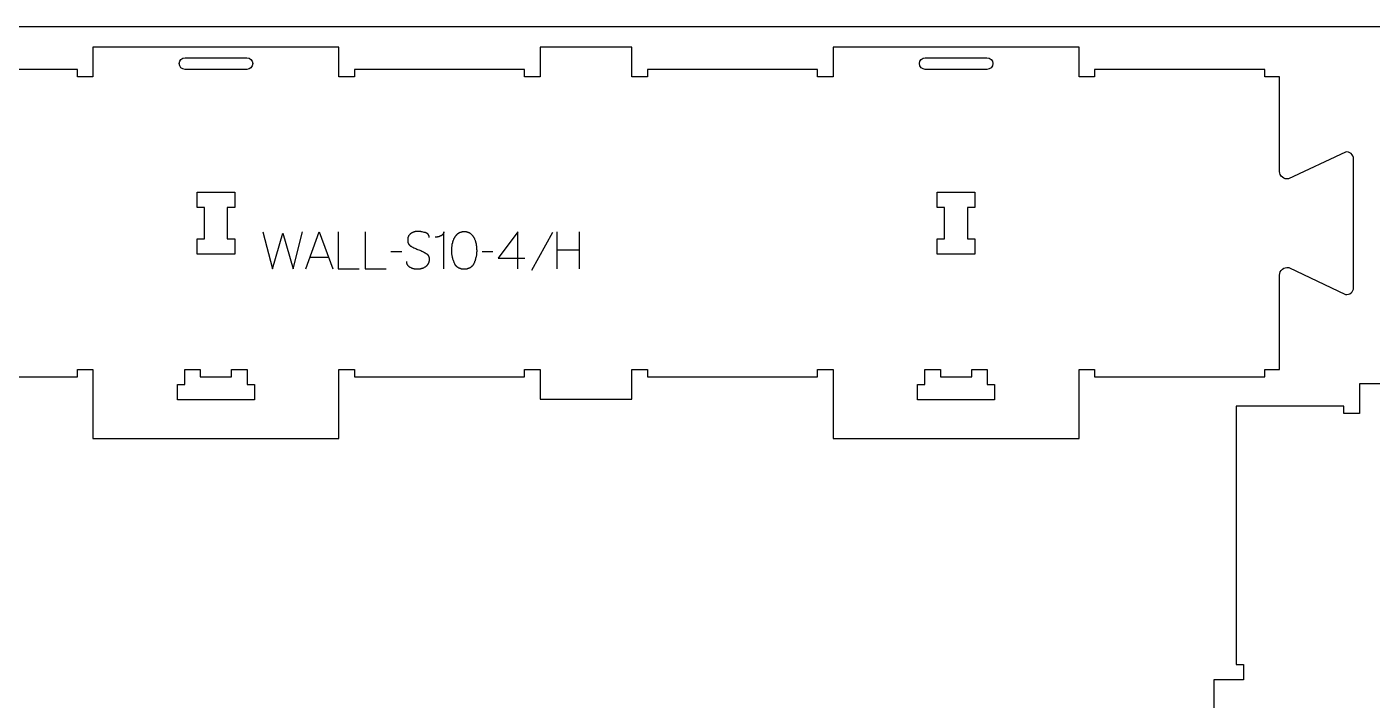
# Model space of a CAD drawing. Extents: x -10701 to -7518, y -10461 to -4867.
# Drawn here: x -9677 to -8587, y -7437 to -6891 of the extents above; entities that cross this region are included whole.
import ezdxf

# ---------------------------------------------------------------- set-up
doc = ezdxf.new("R2010")
doc.units = 0
for name, color, linetype in [('0_SHEET_SPRUCEPLY_2440X122', 1, 'CONTINUOUS'), ('1_ANYTOOL_1MMDEEP_LABELS_S', 2, 'CONTINUOUS'), ('3_ANYTOOL_CUTTHROUGH_INSID', 4, 'CONTINUOUS'), ('4_ANYTOOL_CUTTHROUGH_OUTSI', 5, 'CONTINUOUS')]:
    doc.layers.add(name, color=color, linetype=linetype)

msp = doc.modelspace()

# ---------------------------------------------------------------- linework, layer by layer
at = {"layer": '0_SHEET_SPRUCEPLY_2440X122'}
msp.add_lwpolyline([(-10329.7, -6891.2), (-10329.7, -8111.2), (-7889.7, -8111.2), (-7889.7, -6891.2)], close=True, dxfattribs=at)
at = {"layer": '1_ANYTOOL_1MMDEEP_LABELS_S'}
for points in [[(-9485.9, -7057.5), (-9478.2, -7087.5), (-9469.7, -7058.4), (-9461.3, -7087.5), (-9453.8, -7057.5)], [(-9451.2, -7087.5), (-9440.3, -7057.5), (-9429.2, -7087.5)], [(-9425, -7057.5), (-9425, -7087.5), (-9407.9, -7087.5)], [(-9403.1, -7057.5), (-9403.1, -7087.5), (-9386, -7087.5)], [(-9351.2, -7062.1), (-9351.2, -7061.9), (-9351.2, -7061.8), (-9351.2, -7061.7), (-9351.2, -7061.6), (-9351.2, -7061.5), (-9351.2, -7061.4), (-9351.2, -7061.3), (-9351.2, -7061.2), (-9351.2, -7061.2), (-9351.3, -7061.1), (-9351.3, -7061), (-9351.3, -7060.9), (-9351.3, -7060.8), (-9351.3, -7060.8), (-9351.4, -7060.7), (-9351.4, -7060.6), (-9351.4, -7060.5), (-9351.5, -7060.4), (-9351.5, -7060.4), (-9351.5, -7060.3), (-9351.5, -7060.2), (-9351.6, -7060.1), (-9351.6, -7060.1), (-9351.7, -7060), (-9351.7, -7059.9), (-9351.7, -7059.9), (-9351.8, -7059.8), (-9351.8, -7059.7), (-9351.9, -7059.7), (-9351.9, -7059.6), (-9352, -7059.5), (-9352, -7059.5), (-9352.1, -7059.4), (-9352.1, -7059.4), (-9352.2, -7059.3), (-9352.3, -7059.2), (-9352.3, -7059.2), (-9352.4, -7059.1), (-9352.4, -7059.1), (-9352.5, -7059), (-9352.6, -7059), (-9352.6, -7058.9), (-9352.7, -7058.9), (-9352.8, -7058.8), (-9352.9, -7058.8), (-9352.9, -7058.7), (-9353, -7058.7), (-9353.1, -7058.6), (-9353.2, -7058.6), (-9353.2, -7058.5), (-9353.3, -7058.5), (-9353.5, -7058.4), (-9353.7, -7058.3), (-9353.9, -7058.3), (-9354, -7058.2), (-9354.2, -7058.1), (-9354.4, -7058.1), (-9355.3, -7057.9), (-9356.1, -7057.7), (-9356.8, -7057.5), (-9357.6, -7057.4), (-9358, -7057.3), (-9358.4, -7057.3), (-9358.7, -7057.2), (-9359.1, -7057.2), (-9359.5, -7057.2), (-9359.8, -7057.1), (-9360.2, -7057.1), (-9360.5, -7057.1), (-9360.7, -7057.1), (-9360.9, -7057.1), (-9361.1, -7057.2), (-9361.3, -7057.2), (-9361.5, -7057.2), (-9361.7, -7057.2), (-9361.9, -7057.2), (-9362.1, -7057.2), (-9362.3, -7057.3), (-9362.4, -7057.3), (-9362.6, -7057.4), (-9362.8, -7057.4), (-9363, -7057.4), (-9363.2, -7057.5), (-9363.3, -7057.5), (-9363.5, -7057.6), (-9363.7, -7057.6), (-9363.9, -7057.7), (-9364, -7057.8), (-9364.2, -7057.8), (-9364.4, -7057.9), (-9364.5, -7058), (-9364.7, -7058.1), (-9364.9, -7058.2), (-9365, -7058.2), (-9365.2, -7058.3), (-9365.4, -7058.4), (-9365.5, -7058.5), (-9365.7, -7058.6), (-9365.8, -7058.7), (-9366, -7058.8), (-9366.2, -7059), (-9366.3, -7059.1), (-9366.5, -7059.2), (-9366.6, -7059.3), (-9366.7, -7059.4), (-9366.9, -7059.6), (-9367, -7059.7), (-9367.1, -7059.8), (-9367.2, -7060), (-9367.4, -7060.1), (-9367.5, -7060.2), (-9367.6, -7060.4), (-9367.7, -7060.5), (-9367.8, -7060.7), (-9367.9, -7060.8), (-9367.9, -7061), (-9368, -7061.2), (-9368.1, -7061.3), (-9368.2, -7061.5), (-9368.2, -7061.7), (-9368.3, -7061.8), (-9368.4, -7062), (-9368.4, -7062.2), (-9368.5, -7062.4), (-9368.5, -7062.6), (-9368.5, -7062.8), (-9368.6, -7062.9), (-9368.6, -7063.1), (-9368.6, -7063.3), (-9368.6, -7063.5), (-9368.6, -7063.7), (-9368.6, -7064), (-9368.6, -7064.2), (-9368.6, -7064.4), (-9368.6, -7064.6), (-9368.6, -7064.8), (-9368.6, -7065), (-9368.6, -7065.2), (-9368.5, -7065.4), (-9368.5, -7065.6), (-9368.5, -7065.8), (-9368.4, -7066), (-9368.4, -7066.1), (-9368.3, -7066.3), (-9368.2, -7066.5), (-9368.2, -7066.6), (-9368.2, -7066.7), (-9368.1, -7066.8), (-9368.1, -7066.8), (-9368.1, -7066.9), (-9368, -7067), (-9368, -7067.1), (-9367.9, -7067.2), (-9367.9, -7067.2), (-9367.8, -7067.3), (-9367.8, -7067.4), (-9367.8, -7067.5), (-9367.7, -7067.5), (-9367.6, -7067.6), (-9367.6, -7067.7), (-9367.5, -7067.8), (-9367.5, -7067.8), (-9367.4, -7067.9), (-9367.4, -7068), (-9367.3, -7068), (-9367.2, -7068.1), (-9367.2, -7068.2), (-9367.1, -7068.2), (-9367.1, -7068.3), (-9366.9, -7068.4), (-9366.8, -7068.6), (-9366.6, -7068.7), (-9366.5, -7068.8), (-9366.3, -7068.9), (-9366.2, -7069), (-9366, -7069.1), (-9365.8, -7069.2), (-9365.1, -7069.6), (-9364.4, -7070), (-9363.6, -7070.4), (-9362.9, -7070.7), (-9362.1, -7071.1), (-9361.3, -7071.4), (-9360.5, -7071.7), (-9359.6, -7072), (-9358.8, -7072.3), (-9358, -7072.7), (-9357.2, -7073), (-9356.5, -7073.4), (-9355.7, -7073.7), (-9355, -7074.1), (-9354.3, -7074.5), (-9353.6, -7075), (-9353.4, -7075.1), (-9353.3, -7075.2), (-9353.1, -7075.3), (-9353, -7075.4), (-9353, -7075.4), (-9352.9, -7075.5), (-9352.8, -7075.5), (-9352.8, -7075.6), (-9352.7, -7075.7), (-9352.6, -7075.7), (-9352.6, -7075.8), (-9352.5, -7075.9), (-9352.4, -7075.9), (-9352.4, -7076), (-9352.3, -7076.1), (-9352.3, -7076.2), (-9352.2, -7076.2), (-9352.2, -7076.3), (-9352.1, -7076.4), (-9352.1, -7076.5), (-9352, -7076.5), (-9352, -7076.6), (-9351.9, -7076.7), (-9351.9, -7076.8), (-9351.8, -7076.8), (-9351.8, -7076.9), (-9351.7, -7077), (-9351.7, -7077.1), (-9351.7, -7077.2), (-9351.6, -7077.3), (-9351.6, -7077.4), (-9351.5, -7077.4), (-9351.5, -7077.5), (-9351.5, -7077.6), (-9351.5, -7077.7), (-9351.4, -7077.8), (-9351.4, -7077.9), (-9351.4, -7078.1), (-9351.3, -7078.3), (-9351.3, -7078.5), (-9351.2, -7078.7), (-9351.2, -7078.9), (-9351.2, -7079.1), (-9351.2, -7079.3), (-9351.2, -7079.5), (-9351.2, -7079.7), (-9351.2, -7079.9), (-9351.2, -7080.2), (-9351.2, -7080.4), (-9351.2, -7080.6), (-9351.3, -7080.9), (-9351.3, -7081.1), (-9351.3, -7081.3), (-9351.4, -7081.5), (-9351.4, -7081.7), (-9351.5, -7081.9), (-9351.5, -7082.2), (-9351.6, -7082.4), (-9351.6, -7082.6), (-9351.7, -7082.7), (-9351.8, -7082.9), (-9351.9, -7083.1), (-9352, -7083.3), (-9352.1, -7083.5), (-9352.1, -7083.7), (-9352.2, -7083.8), (-9352.4, -7084), (-9352.5, -7084.2), (-9352.6, -7084.3), (-9352.7, -7084.5), (-9352.8, -7084.6), (-9353, -7084.8), (-9353.1, -7084.9), (-9353.2, -7085.1), (-9353.4, -7085.2), (-9353.5, -7085.3), (-9353.7, -7085.5), (-9353.9, -7085.6), (-9354, -7085.7), (-9354.2, -7085.8), (-9354.4, -7086), (-9354.7, -7086.2), (-9355.1, -7086.4), (-9355.5, -7086.6), (-9355.8, -7086.8), (-9356.2, -7086.9), (-9356.6, -7087.1), (-9356.8, -7087.1), (-9357, -7087.2), (-9357.2, -7087.3), (-9357.4, -7087.3), (-9357.6, -7087.4), (-9357.7, -7087.4), (-9357.9, -7087.5), (-9358.1, -7087.5), (-9358.3, -7087.6), (-9358.5, -7087.6), (-9358.7, -7087.7), (-9358.9, -7087.7), (-9359.1, -7087.7), (-9359.3, -7087.7), (-9359.7, -7087.8), (-9360.2, -7087.8), (-9360.6, -7087.8), (-9361, -7087.8), (-9361.4, -7087.8), (-9361.8, -7087.8), (-9362.2, -7087.7), (-9362.6, -7087.7), (-9363, -7087.6), (-9363.4, -7087.5), (-9363.7, -7087.5), (-9364.1, -7087.4), (-9364.5, -7087.2), (-9364.9, -7087.1), (-9365.2, -7087), (-9365.6, -7086.8), (-9365.9, -7086.6), (-9366.3, -7086.5), (-9366.6, -7086.3), (-9366.8, -7086.2), (-9367, -7086.1), (-9367.1, -7086), (-9367.3, -7085.9), (-9367.4, -7085.7), (-9367.6, -7085.6), (-9367.7, -7085.5), (-9367.8, -7085.4), (-9368, -7085.3), (-9368.1, -7085.1), (-9368.2, -7085), (-9368.3, -7084.9), (-9368.4, -7084.8), (-9368.4, -7084.7), (-9368.5, -7084.7), (-9368.5, -7084.6), (-9368.6, -7084.5), (-9368.6, -7084.5), (-9368.6, -7084.4), (-9368.7, -7084.3), (-9368.7, -7084.2), (-9368.8, -7084.2), (-9368.8, -7084.1), (-9368.9, -7084), (-9368.9, -7083.9), (-9368.9, -7083.9), (-9369, -7083.8), (-9369, -7083.7), (-9369, -7083.6), (-9369.1, -7083.6), (-9369.1, -7083.5), (-9369.1, -7083.4), (-9369.2, -7083.2), (-9369.2, -7083.1), (-9369.2, -7082.9), (-9369.3, -7082.7), (-9369.3, -7082.5), (-9369.3, -7082.4), (-9369.4, -7082.2), (-9369.4, -7082), (-9369.4, -7081.8), (-9369.4, -7081.6)], [(-9339.3, -7087.5), (-9339.3, -7057.4), (-9339.3, -7057.6), (-9339.3, -7057.7), (-9339.4, -7057.9), (-9339.4, -7058), (-9339.4, -7058.2), (-9339.5, -7058.3), (-9339.5, -7058.4), (-9339.6, -7058.6), (-9339.6, -7058.7), (-9339.7, -7058.8), (-9339.7, -7058.9), (-9339.7, -7058.9), (-9339.8, -7059), (-9339.8, -7059.1), (-9339.8, -7059.1), (-9339.9, -7059.2), (-9339.9, -7059.2), (-9339.9, -7059.3), (-9340, -7059.3), (-9340, -7059.4), (-9340.1, -7059.5), (-9340.1, -7059.5), (-9340.1, -7059.6), (-9340.2, -7059.6), (-9340.2, -7059.7), (-9340.3, -7059.7), (-9340.3, -7059.8), (-9340.4, -7059.8), (-9340.4, -7059.9), (-9340.5, -7059.9), (-9340.5, -7060), (-9340.6, -7060), (-9340.7, -7060.1), (-9340.8, -7060.2), (-9340.9, -7060.3), (-9341, -7060.3), (-9341.1, -7060.4), (-9341.2, -7060.5), (-9341.4, -7060.6), (-9341.5, -7060.6), (-9341.6, -7060.7), (-9341.8, -7060.8), (-9341.9, -7060.8), (-9342.2, -7061), (-9342.5, -7061.1), (-9342.8, -7061.2), (-9343, -7061.3), (-9343.3, -7061.4), (-9343.6, -7061.4), (-9343.9, -7061.5), (-9344.2, -7061.6), (-9344.4, -7061.6), (-9344.7, -7061.7), (-9345, -7061.7), (-9345.2, -7061.7), (-9345.5, -7061.8), (-9345.8, -7061.8), (-9346, -7061.8), (-9346.3, -7061.8)], [(-9279.3, -7087.5), (-9279.2, -7057.4), (-9295.3, -7078.8)], [(-9251.1, -7057.9), (-9268.3, -7088.7)], [(-9247.6, -7057.5), (-9247.6, -7087.5)], [(-9229.3, -7087.5), (-9229.3, -7057.5)], [(-9373.4, -7073.6), (-9382.2, -7073.7)], [(-9299.6, -7073.6), (-9308.3, -7073.7)], [(-9229.3, -7072.2), (-9247.6, -7072.2)], [(-9447.7, -7077.9), (-9432.8, -7077.9)], [(-9295.3, -7078.8), (-9273.5, -7078.8)]]:
    msp.add_lwpolyline(points, dxfattribs=at)
msp.add_lwpolyline([(-9322.8, -7057.2), (-9322.4, -7057.2), (-9322.1, -7057.2), (-9321.9, -7057.3), (-9321.7, -7057.3), (-9321.5, -7057.3), (-9321.4, -7057.3), (-9321.2, -7057.3), (-9321, -7057.4), (-9320.8, -7057.4), (-9320.7, -7057.4), (-9320.5, -7057.5), (-9320.4, -7057.5), (-9320.2, -7057.6), (-9320, -7057.6), (-9319.9, -7057.7), (-9319.7, -7057.7), (-9319.6, -7057.8), (-9319.4, -7057.8), (-9319.3, -7057.9), (-9319.2, -7057.9), (-9319, -7058), (-9318.9, -7058.1), (-9318.7, -7058.1), (-9318.6, -7058.2), (-9318.5, -7058.3), (-9318.3, -7058.4), (-9318.2, -7058.5), (-9318.1, -7058.6), (-9317.9, -7058.6), (-9317.8, -7058.7), (-9317.6, -7058.9), (-9317.3, -7059.1), (-9317.1, -7059.3), (-9316.9, -7059.6), (-9316.7, -7059.8), (-9316.5, -7060), (-9316.2, -7060.2), (-9316.1, -7060.5), (-9315.9, -7060.7), (-9315.7, -7061), (-9315.5, -7061.2), (-9315.3, -7061.5), (-9315.2, -7061.8), (-9315, -7062), (-9314.8, -7062.3), (-9314.7, -7062.6), (-9314.5, -7062.9), (-9314.4, -7063.2), (-9314.3, -7063.5), (-9314.2, -7063.8), (-9314, -7064.1), (-9313.9, -7064.4), (-9313.8, -7064.7), (-9313.7, -7065), (-9313.6, -7065.4), (-9313.5, -7065.7), (-9313.4, -7066), (-9313.4, -7066.3), (-9313.3, -7066.7), (-9313.2, -7067), (-9313.1, -7067.7), (-9313, -7068.4), (-9312.9, -7069), (-9312.8, -7069.7), (-9312.7, -7070.3), (-9312.7, -7071), (-9312.7, -7071.6), (-9312.6, -7072.2), (-9312.6, -7072.9), (-9312.6, -7073.5), (-9312.7, -7074.1), (-9312.7, -7074.7), (-9312.8, -7075.3), (-9312.8, -7075.9), (-9312.9, -7076.6), (-9313, -7077.2), (-9313.2, -7077.8), (-9313.3, -7078.4), (-9313.5, -7079), (-9313.6, -7079.7), (-9313.8, -7080.3), (-9314, -7080.9), (-9314.3, -7081.5), (-9314.5, -7082.1), (-9314.8, -7082.8), (-9314.9, -7083.1), (-9315, -7083.4), (-9315.2, -7083.7), (-9315.3, -7083.8), (-9315.3, -7083.9), (-9315.4, -7084.1), (-9315.5, -7084.2), (-9315.6, -7084.3), (-9315.7, -7084.5), (-9315.8, -7084.6), (-9315.9, -7084.7), (-9316, -7084.8), (-9316.1, -7084.9), (-9316.1, -7085.1), (-9316.2, -7085.2), (-9316.3, -7085.3), (-9316.5, -7085.4), (-9316.6, -7085.5), (-9316.7, -7085.6), (-9316.8, -7085.7), (-9316.9, -7085.8), (-9317, -7085.9), (-9317.1, -7086), (-9317.2, -7086.1), (-9317.3, -7086.2), (-9317.5, -7086.2), (-9317.6, -7086.3), (-9317.7, -7086.4), (-9317.8, -7086.5), (-9318, -7086.6), (-9318.1, -7086.6), (-9318.2, -7086.7), (-9318.3, -7086.8), (-9318.5, -7086.9), (-9318.6, -7086.9), (-9318.7, -7087), (-9318.9, -7087), (-9319, -7087.1), (-9319.2, -7087.1), (-9319.3, -7087.2), (-9319.5, -7087.2), (-9319.6, -7087.3), (-9319.8, -7087.3), (-9319.9, -7087.4), (-9320.1, -7087.4), (-9320.4, -7087.5), (-9320.7, -7087.6), (-9321, -7087.6), (-9321.4, -7087.7), (-9321.7, -7087.7), (-9322.1, -7087.7), (-9322.4, -7087.7), (-9322.8, -7087.7), (-9323.2, -7087.7), (-9323.5, -7087.7), (-9323.9, -7087.7), (-9324.2, -7087.7), (-9324.5, -7087.6), (-9324.9, -7087.6), (-9325.2, -7087.5), (-9325.3, -7087.5), (-9325.5, -7087.4), (-9325.6, -7087.4), (-9325.8, -7087.3), (-9325.9, -7087.3), (-9326.1, -7087.2), (-9326.2, -7087.2), (-9326.4, -7087.1), (-9326.5, -7087.1), (-9326.7, -7087), (-9326.8, -7087), (-9326.9, -7086.9), (-9327.1, -7086.8), (-9327.2, -7086.8), (-9327.3, -7086.7), (-9327.5, -7086.6), (-9327.6, -7086.6), (-9327.7, -7086.5), (-9327.8, -7086.4), (-9328, -7086.3), (-9328.1, -7086.2), (-9328.2, -7086.1), (-9328.3, -7086.1), (-9328.4, -7086), (-9328.5, -7085.9), (-9328.7, -7085.8), (-9328.8, -7085.7), (-9328.9, -7085.6), (-9329, -7085.5), (-9329.1, -7085.4), (-9329.2, -7085.3), (-9329.3, -7085.1), (-9329.4, -7085), (-9329.5, -7084.9), (-9329.6, -7084.8), (-9329.7, -7084.7), (-9329.8, -7084.6), (-9329.8, -7084.4), (-9329.9, -7084.3), (-9330, -7084.2), (-9330.1, -7084), (-9330.2, -7083.9), (-9330.3, -7083.8), (-9330.3, -7083.6), (-9330.5, -7083.3), (-9330.6, -7083), (-9330.8, -7082.7), (-9331, -7082.1), (-9331.3, -7081.5), (-9331.5, -7080.8), (-9331.7, -7080.2), (-9331.9, -7079.6), (-9332, -7079), (-9332.2, -7078.4), (-9332.3, -7077.7), (-9332.5, -7077.1), (-9332.6, -7076.5), (-9332.7, -7075.9), (-9332.7, -7075.3), (-9332.8, -7074.7), (-9332.8, -7074), (-9332.9, -7073.4), (-9332.9, -7072.8), (-9332.9, -7072.2), (-9332.8, -7071.6), (-9332.8, -7070.9), (-9332.7, -7070.3), (-9332.7, -7069.7), (-9332.6, -7069), (-9332.5, -7068.3), (-9332.4, -7067.6), (-9332.4, -7067.3), (-9332.3, -7067), (-9332.2, -7066.6), (-9332.1, -7066.3), (-9332.1, -7066), (-9332, -7065.6), (-9331.9, -7065.3), (-9331.8, -7065), (-9331.7, -7064.7), (-9331.6, -7064.4), (-9331.5, -7064.1), (-9331.3, -7063.8), (-9331.2, -7063.5), (-9331.1, -7063.2), (-9330.9, -7062.9), (-9330.8, -7062.6), (-9330.7, -7062.3), (-9330.5, -7062), (-9330.3, -7061.7), (-9330.2, -7061.5), (-9330, -7061.2), (-9329.8, -7061), (-9329.6, -7060.7), (-9329.4, -7060.5), (-9329.3, -7060.2), (-9329, -7060), (-9328.8, -7059.8), (-9328.6, -7059.6), (-9328.4, -7059.3), (-9328.2, -7059.1), (-9327.9, -7058.9), (-9327.7, -7058.7), (-9327.6, -7058.6), (-9327.4, -7058.6), (-9327.3, -7058.5), (-9327.2, -7058.4), (-9327.1, -7058.3), (-9326.9, -7058.2), (-9326.8, -7058.1), (-9326.7, -7058.1), (-9326.5, -7058), (-9326.4, -7057.9), (-9326.2, -7057.9), (-9326.1, -7057.8), (-9325.9, -7057.8), (-9325.8, -7057.7), (-9325.6, -7057.7), (-9325.5, -7057.6), (-9325.3, -7057.6), (-9325.2, -7057.5), (-9325, -7057.5), (-9324.9, -7057.4), (-9324.7, -7057.4), (-9324.5, -7057.4), (-9324.4, -7057.3), (-9324.2, -7057.3), (-9324, -7057.3), (-9323.9, -7057.3), (-9323.7, -7057.3), (-9323.5, -7057.2), (-9323.2, -7057.2)], close=True, dxfattribs=at)
at = {"layer": '3_ANYTOOL_CUTTHROUGH_INSID', "color": 4}
for points in [[(-9549, -6916.2), (-9499, -6916.2, -1), (-9499, -6925.7), (-9549, -6925.7, -1)], [(-8949, -6916.2), (-8899, -6916.2, -1), (-8899, -6925.7), (-8949, -6925.7, -1)]]:
    msp.add_lwpolyline(points, format="xyb", close=True, dxfattribs=at)
for points in [[(-9533.3, -7063.2), (-9533.3, -7037.7), (-9539.3, -7037.7), (-9539.3, -7025.2), (-9508.8, -7025.2), (-9508.8, -7037.7), (-9514.8, -7037.7), (-9514.8, -7063.2), (-9508.8, -7063.2), (-9508.8, -7075.7), (-9539.3, -7075.7), (-9539.3, -7063.2)], [(-8933.3, -7063.2), (-8933.3, -7037.7), (-8939.3, -7037.7), (-8939.3, -7025.2), (-8908.8, -7025.2), (-8908.8, -7037.7), (-8914.8, -7037.7), (-8914.8, -7063.2), (-8908.8, -7063.2), (-8908.8, -7075.7), (-8939.3, -7075.7), (-8939.3, -7063.2)], [(-9511.3, -7175.2), (-9511.3, -7169.2), (-9498.8, -7169.2), (-9498.8, -7181.2), (-9492.8, -7181.2), (-9492.8, -7193.7), (-9555.3, -7193.7), (-9555.3, -7181.2), (-9549.3, -7181.2), (-9549.3, -7169.2), (-9536.8, -7169.2), (-9536.8, -7175.2)], [(-8911.3, -7175.2), (-8911.3, -7169.2), (-8898.8, -7169.2), (-8898.8, -7181.2), (-8892.8, -7181.2), (-8892.8, -7193.7), (-8955.3, -7193.7), (-8955.3, -7181.2), (-8949.3, -7181.2), (-8949.3, -7169.2), (-8936.8, -7169.2), (-8936.8, -7175.2)]]:
    msp.add_lwpolyline(points, close=True, dxfattribs=at)
at = {"layer": '4_ANYTOOL_CUTTHROUGH_OUTSI', "color": 5}
msp.add_lwpolyline([(-9774.3, -7175.2), (-9636.3, -7175.2), (-9636.3, -7169.2), (-9623.8, -7169.2), (-9623.8, -7225.2), (-9424.3, -7225.2), (-9424.3, -7169.2), (-9411.8, -7169.2), (-9411.8, -7175.2), (-9273.8, -7175.2), (-9273.8, -7169.2), (-9261.3, -7169.2), (-9261.3, -7193.2), (-9186.8, -7193.2), (-9186.8, -7169.2), (-9174.3, -7169.2), (-9174.3, -7175.2), (-9036.3, -7175.2), (-9036.3, -7169.2), (-9023.8, -7169.2), (-9023.8, -7225.2), (-8824.3, -7225.2), (-8824.3, -7169.2), (-8811.8, -7169.2), (-8811.8, -7175.2), (-8673.8, -7175.2), (-8673.8, -7169.2), (-8661.8, -7169.2), (-8661.8, -7092.5), (-8661.8, -7092.5, -0.463455), (-8654.5, -7086.4), (-8654.5, -7086.4), (-8654.4, -7086.4), (-8608.4, -7108.2), (-8608.4, -7108.2, 0.461625), (-8601.8, -7102.6), (-8601.8, -6998.3, 0.461625), (-8608.4, -6992.7), (-8654.5, -7014.5), (-8654.5, -7014.5), (-8654.5, -7014.5, -0.463455), (-8661.8, -7008.4), (-8661.8, -6931.7), (-8673.8, -6931.7), (-8673.8, -6925.7), (-8811.8, -6925.7), (-8811.8, -6931.7), (-8824.3, -6931.7), (-8824.3, -6907.7), (-9023.8, -6907.7), (-9023.8, -6931.7), (-9036.3, -6931.7), (-9036.3, -6925.7), (-9174.3, -6925.7), (-9174.3, -6931.7), (-9186.8, -6931.7), (-9186.8, -6907.7), (-9261.3, -6907.7), (-9261.3, -6931.7), (-9273.8, -6931.7), (-9273.8, -6925.7), (-9411.8, -6925.7), (-9411.8, -6931.7), (-9424.3, -6931.7), (-9424.3, -6907.7), (-9623.8, -6907.7), (-9623.8, -6931.7), (-9636.3, -6931.7), (-9636.3, -6925.7), (-9774.3, -6925.7)], format="xyb", dxfattribs=at)
msp.add_lwpolyline([(-8547.6, -7180.8), (-8597.1, -7180.8), (-8597.1, -7204.8), (-8609.6, -7204.8), (-8609.6, -7198.8), (-8697.1, -7198.8), (-8697.1, -7408.3), (-8691.1, -7408.3), (-8691.1, -7420.8), (-8715.1, -7420.8), (-8715.1, -7540.3), (-8691.1, -7540.3), (-8691.1, -7552.8), (-8697.1, -7552.8), (-8697.1, -7762.3), (-8609.6, -7762.3), (-8609.6, -7756.3), (-8597.1, -7756.3), (-8597.1, -7780.3), (-8547.6, -7780.3)], dxfattribs=at)

doc.saveas('drawing.dxf')
